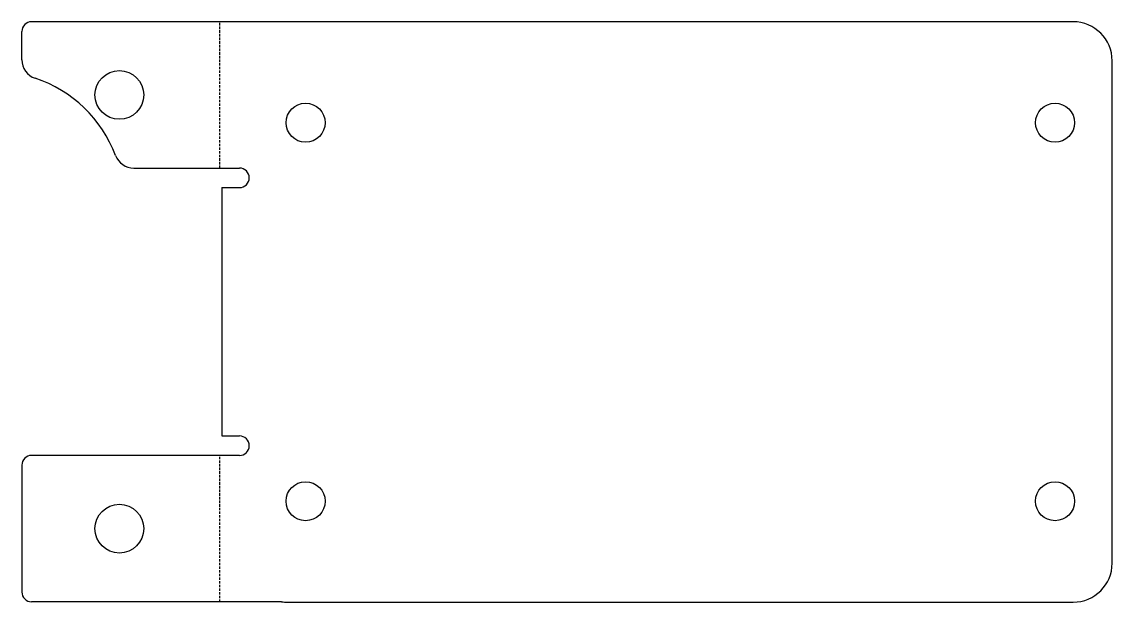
# Model space of a CAD drawing. Header units: millimetres. Extents: x -44 to 68, y 17 to 76.
import ezdxf

# ---------------------------------------------------------------- set-up
doc = ezdxf.new("R2010")
doc.units = ezdxf.units.MM
doc.header["$MEASUREMENT"] = 0
doc.linetypes.add('HIDDEN', pattern=[0.375, 0.25, -0.125])
doc.layers.get('0').update_dxf_attribs({"color": 40})
doc.layers.add('Bending', color=4, linetype='HIDDEN')

msp = doc.modelspace()

# ---------------------------------------------------------------- linework, layer by layer
for p, q in [((64.14, 76.21), (-42.59, 76.21)), ((-43.59, 72.32), (-43.59, 75.21)), ((68.14, 20.71), (68.14, 72.21)), ((-32.11, 61.21), (-21.28, 61.21)), ((-23.08, 59.21), (-23.08, 33.75)), ((-23.08, 59.21), (-21.28, 59.21)), ((-23.08, 33.75), (-21.28, 33.75)), ((-21.28, 31.75), (-42.59, 31.75)), ((-43.59, 30.75), (-43.59, 17.75)), ((-16.97, 16.75), (-42.59, 16.75)), ((-16.36, 16.71), (64.14, 16.71))]:
    msp.add_line(p, q)
for centre, radius in [((-33.59, 68.71), 2.5), ((-14.51, 65.86), 2), ((62.29, 65.86), 2), ((-14.51, 27.06), 2), ((62.29, 27.06), 2), ((-33.59, 24.25), 2.5)]:
    msp.add_circle(centre, radius)
for centre, radius, start, end in [((-42.59, 75.21), 1, 90, 180), ((64.14, 72.21), 4, 0, 90), ((-41.59, 72.32), 2, 180, 251.654), ((-46.39, 57.84), 13.25, 20.5876, 71.654), ((-32.11, 63.21), 2, 200.5877, 270), ((-21.28, 60.21), 1, 270, 90), ((-21.28, 32.75), 1, 270, 90), ((-42.59, 30.75), 1, 90, 180), ((64.14, 20.71), 4, 270, 360), ((-42.59, 17.75), 1, 180, 270)]:
    msp.add_arc(centre, radius, start, end)
msp.add_open_spline([(-16.97, 16.75), (-16.87, 16.74), (-16.77, 16.73), (-16.56, 16.71), (-16.46, 16.71), (-16.36, 16.71)], degree=3, knots=[-0.061629, -0.061629, -0.061629, -0.061629, -0.030814, -0.030814, 0, 0, 0, 0])
at = {"layer": 'Bending'}
for p, q in [((-23.29, 61.21), (-23.29, 76.21)), ((-23.29, 16.75), (-23.29, 31.75))]:
    msp.add_line(p, q, dxfattribs=at)

doc.saveas('drawing.dxf')
